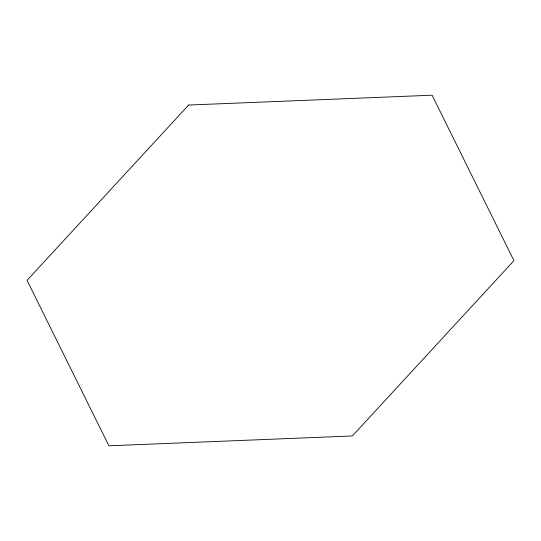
<?xml version="1.0" encoding="UTF-8"?>
<svg xmlns="http://www.w3.org/2000/svg" width="541" height="541" viewBox="0 0 541 541"><rect width="100%" height="100%" fill="white"/><g stroke="black" fill="none" stroke-linecap="round" stroke-linejoin="round"><path stroke-width="0.81" d="M188.64 105.042L27.05 280.339L108.91 445.798L352.36 435.958L513.95 260.661L432.09 95.202L188.64 105.042"/></g></svg>
